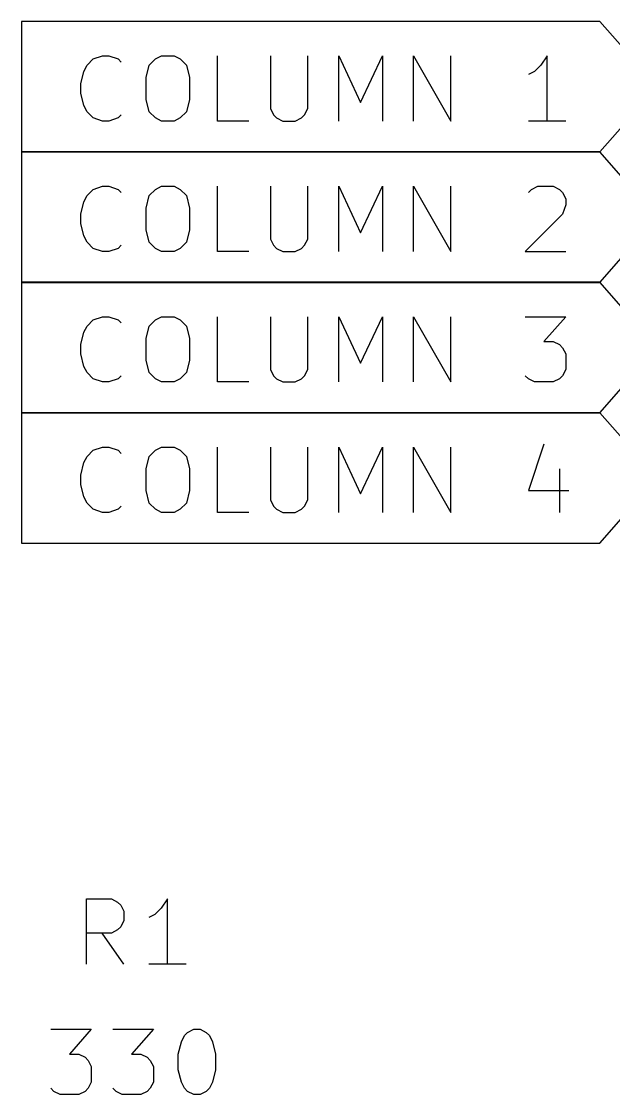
# Model space of a CAD drawing. Header units: inches. Extents: x 0.4 to 11.3, y -7.9 to -0.4.
# Drawn here: x 4.363 to 4.817, y -4.323 to -3.5 of the extents above; entities that cross this region are included whole.
import ezdxf

# ---------------------------------------------------------------- set-up
doc = ezdxf.new("R2010")
doc.units = ezdxf.units.IN
doc.header["$MEASUREMENT"] = 0
doc.layers.add('GREENSIXTYFIVE', color=129, linetype='CONTINUOUS')
doc.layers.add('RED', color=14, linetype='CONTINUOUS')

msp = doc.modelspace()

# ---------------------------------------------------------------- linework, layer by layer
at = {"layer": 'GREENSIXTYFIVE', "linetype": 'CONTINUOUS'}
for p, q in [((4.41309, -4.2228), (4.41309, -4.1728)), ((4.41309, -4.1728), (4.43214, -4.1728)), ((4.43214, -4.1728), (4.4369, -4.17518)), ((4.4369, -4.17518), (4.43928, -4.17756)), ((4.43928, -4.17756), (4.44166, -4.18232)), ((4.475, -4.1728), (4.47024, -4.17994)), ((4.475, -4.2228), (4.475, -4.1728)), ((4.44166, -4.18232), (4.44166, -4.18947)), ((4.46547, -4.1847), (4.46071, -4.18709)), ((4.47024, -4.17994), (4.46547, -4.1847)), ((4.43928, -4.19423), (4.4369, -4.19661)), ((4.44166, -4.18947), (4.43928, -4.19423)), ((4.43214, -4.19899), (4.41309, -4.19899)), ((4.44166, -4.2228), (4.425, -4.19899)), ((4.4369, -4.19661), (4.43214, -4.19899)), ((4.48928, -4.2228), (4.46071, -4.2228)), ((4.38571, -4.2728), (4.41667, -4.2728)), ((4.41667, -4.2728), (4.4, -4.29185)), ((4.43333, -4.2728), (4.46428, -4.2728)), ((4.46428, -4.2728), (4.44761, -4.29185)), ((4.48571, -4.28232), (4.48809, -4.27756)), ((4.48809, -4.27756), (4.49047, -4.27518)), ((4.49047, -4.27518), (4.49523, -4.2728)), ((4.49523, -4.2728), (4.5, -4.2728)), ((4.5, -4.2728), (4.50476, -4.27518)), ((4.50476, -4.27518), (4.50714, -4.27756)), ((4.50714, -4.27756), (4.50952, -4.28232)), ((4.48333, -4.29185), (4.48571, -4.28232)), ((4.50952, -4.28232), (4.5119, -4.29185)), ((4.4, -4.29185), (4.40714, -4.29185)), ((4.40714, -4.29185), (4.4119, -4.29423)), ((4.4119, -4.29423), (4.41428, -4.29661)), ((4.44761, -4.29185), (4.45476, -4.29185)), ((4.45476, -4.29185), (4.45952, -4.29423)), ((4.45952, -4.29423), (4.4619, -4.29661)), ((4.48333, -4.30375), (4.48333, -4.29185)), ((4.5119, -4.29185), (4.5119, -4.30375)), ((4.41428, -4.29661), (4.41667, -4.30137)), ((4.41667, -4.30137), (4.41667, -4.31328)), ((4.4619, -4.29661), (4.46428, -4.30137)), ((4.46428, -4.30137), (4.46428, -4.31328)), ((4.48571, -4.31328), (4.48333, -4.30375)), ((4.5119, -4.30375), (4.50952, -4.31328)), ((4.38809, -4.32042), (4.38571, -4.31804)), ((4.41428, -4.31804), (4.4119, -4.32042)), ((4.41667, -4.31328), (4.41428, -4.31804)), ((4.43571, -4.32042), (4.43333, -4.31804)), ((4.4619, -4.31804), (4.45952, -4.32042)), ((4.46428, -4.31328), (4.4619, -4.31804)), ((4.48809, -4.31804), (4.48571, -4.31328)), ((4.49047, -4.32042), (4.48809, -4.31804)), ((4.50714, -4.31804), (4.50476, -4.32042)), ((4.50952, -4.31328), (4.50714, -4.31804)), ((4.39285, -4.3228), (4.38809, -4.32042)), ((4.40714, -4.3228), (4.39285, -4.3228)), ((4.4119, -4.32042), (4.40714, -4.3228)), ((4.44047, -4.3228), (4.43571, -4.32042)), ((4.45476, -4.3228), (4.44047, -4.3228)), ((4.45952, -4.32042), (4.45476, -4.3228)), ((4.49523, -4.3228), (4.49047, -4.32042)), ((4.5, -4.3228), (4.49523, -4.3228)), ((4.50476, -4.32042), (4.5, -4.3228))]:
    msp.add_line(p, q, dxfattribs=at)
at = {"layer": 'RED', "linetype": 'CONTINUOUS'}
for p, q in [((4.80625, -3.49998), (4.36325, -3.49998)), ((4.36325, -3.49998), (4.36325, -3.55)), ((4.85, -3.55), (4.80625, -3.49998)), ((4.41344, -3.53352), (4.41821, -3.52876)), ((4.41821, -3.52876), (4.42535, -3.52638)), ((4.42535, -3.52638), (4.43011, -3.52638)), ((4.43011, -3.52638), (4.43726, -3.52876)), ((4.43726, -3.52876), (4.43963, -3.53114)), ((4.46106, -3.53352), (4.46583, -3.52876)), ((4.46583, -3.52876), (4.47059, -3.52638)), ((4.47059, -3.52638), (4.48011, -3.52638)), ((4.48011, -3.52638), (4.48487, -3.52876)), ((4.48487, -3.52876), (4.48963, -3.53352)), ((4.51344, -3.57638), (4.51344, -3.52638)), ((4.55392, -3.52638), (4.55392, -3.56685)), ((4.58249, -3.56685), (4.58249, -3.52638)), ((4.6063, -3.57638), (4.6063, -3.52638)), ((4.6063, -3.52638), (4.62297, -3.56209)), ((4.62297, -3.56209), (4.63964, -3.52638)), ((4.63964, -3.52638), (4.63964, -3.57638)), ((4.66344, -3.57638), (4.66344, -3.52638)), ((4.66344, -3.52638), (4.69202, -3.57638)), ((4.69202, -3.57638), (4.69202, -3.52638)), ((4.76583, -3.52638), (4.76107, -3.53352)), ((4.76583, -3.57638), (4.76583, -3.52638)), ((4.41106, -3.53828), (4.41344, -3.53352)), ((4.45869, -3.54305), (4.46106, -3.53352)), ((4.48963, -3.53352), (4.49202, -3.54305)), ((4.76107, -3.53352), (4.7563, -3.53828)), ((4.40869, -3.54781), (4.41106, -3.53828)), ((4.45869, -3.55971), (4.45869, -3.54305)), ((4.49202, -3.54305), (4.49202, -3.55971)), ((4.7563, -3.53828), (4.75154, -3.54067)), ((4.36325, -3.55), (4.36325, -3.60002)), ((4.40869, -3.55495), (4.40869, -3.54781)), ((4.80625, -3.60002), (4.85, -3.55)), ((4.41106, -3.56447), (4.40869, -3.55495)), ((4.46106, -3.56924), (4.45869, -3.55971)), ((4.49202, -3.55971), (4.48963, -3.56924)), ((4.41344, -3.56924), (4.41106, -3.56447)), ((4.41821, -3.574), (4.41344, -3.56924)), ((4.46583, -3.574), (4.46106, -3.56924)), ((4.48963, -3.56924), (4.48487, -3.574)), ((4.55392, -3.56685), (4.5563, -3.57162)), ((4.58011, -3.57162), (4.58249, -3.56685)), ((4.42535, -3.57638), (4.41821, -3.574)), ((4.43011, -3.57638), (4.42535, -3.57638)), ((4.43726, -3.574), (4.43011, -3.57638)), ((4.43963, -3.57162), (4.43726, -3.574)), ((4.47059, -3.57638), (4.46583, -3.574)), ((4.48011, -3.57638), (4.47059, -3.57638)), ((4.48487, -3.574), (4.48011, -3.57638)), ((4.53726, -3.57638), (4.51344, -3.57638)), ((4.5563, -3.57162), (4.55869, -3.574)), ((4.55869, -3.574), (4.56344, -3.57638)), ((4.56344, -3.57638), (4.57297, -3.57638)), ((4.57297, -3.57638), (4.57773, -3.574)), ((4.57773, -3.574), (4.58011, -3.57162)), ((4.78011, -3.57638), (4.75154, -3.57638)), ((4.80625, -3.59998), (4.36325, -3.59998)), ((4.36325, -3.59998), (4.36325, -3.65)), ((4.36325, -3.60002), (4.80625, -3.60002)), ((4.85, -3.65), (4.80625, -3.59998)), ((4.41821, -3.62876), (4.42535, -3.62638)), ((4.42535, -3.62638), (4.43011, -3.62638)), ((4.43011, -3.62638), (4.43726, -3.62876)), ((4.46583, -3.62876), (4.47059, -3.62638)), ((4.47059, -3.62638), (4.48011, -3.62638)), ((4.48011, -3.62638), (4.48487, -3.62876)), ((4.51344, -3.67638), (4.51344, -3.62638)), ((4.55392, -3.62638), (4.55392, -3.66685)), ((4.58249, -3.66685), (4.58249, -3.62638)), ((4.6063, -3.67638), (4.6063, -3.62638)), ((4.6063, -3.62638), (4.62297, -3.66209)), ((4.62297, -3.66209), (4.63964, -3.62638)), ((4.63964, -3.62638), (4.63964, -3.67638)), ((4.66344, -3.67638), (4.66344, -3.62638)), ((4.66344, -3.62638), (4.69202, -3.67638)), ((4.69202, -3.67638), (4.69202, -3.62638)), ((4.75392, -3.62876), (4.75869, -3.62638)), ((4.75869, -3.62638), (4.77059, -3.62638)), ((4.77059, -3.62638), (4.77535, -3.62876)), ((4.41106, -3.63828), (4.41344, -3.63352)), ((4.41344, -3.63352), (4.41821, -3.62876)), ((4.43726, -3.62876), (4.43963, -3.63114)), ((4.45869, -3.64305), (4.46106, -3.63352)), ((4.46106, -3.63352), (4.46583, -3.62876)), ((4.48487, -3.62876), (4.48963, -3.63352)), ((4.48963, -3.63352), (4.49202, -3.64305)), ((4.75154, -3.63114), (4.75392, -3.62876)), ((4.77535, -3.62876), (4.77773, -3.63114)), ((4.77773, -3.63114), (4.78011, -3.6359)), ((4.78011, -3.6359), (4.78011, -3.64067)), ((4.40869, -3.64781), (4.41106, -3.63828)), ((4.45869, -3.65971), (4.45869, -3.64305)), ((4.49202, -3.64305), (4.49202, -3.65971)), ((4.78011, -3.64067), (4.77773, -3.64781)), ((4.36325, -3.65), (4.36325, -3.70002)), ((4.40869, -3.65495), (4.40869, -3.64781)), ((4.77773, -3.64781), (4.74916, -3.67638)), ((4.80625, -3.70002), (4.85, -3.65)), ((4.41106, -3.66447), (4.40869, -3.65495)), ((4.46106, -3.66924), (4.45869, -3.65971)), ((4.49202, -3.65971), (4.48963, -3.66924)), ((4.41344, -3.66924), (4.41106, -3.66447)), ((4.41821, -3.674), (4.41344, -3.66924)), ((4.46583, -3.674), (4.46106, -3.66924)), ((4.48963, -3.66924), (4.48487, -3.674)), ((4.55392, -3.66685), (4.5563, -3.67162)), ((4.58011, -3.67162), (4.58249, -3.66685)), ((4.42535, -3.67638), (4.41821, -3.674)), ((4.43011, -3.67638), (4.42535, -3.67638)), ((4.43726, -3.674), (4.43011, -3.67638)), ((4.43963, -3.67162), (4.43726, -3.674)), ((4.47059, -3.67638), (4.46583, -3.674)), ((4.48011, -3.67638), (4.47059, -3.67638)), ((4.48487, -3.674), (4.48011, -3.67638)), ((4.53726, -3.67638), (4.51344, -3.67638)), ((4.5563, -3.67162), (4.55869, -3.674)), ((4.55869, -3.674), (4.56344, -3.67638)), ((4.56344, -3.67638), (4.57297, -3.67638)), ((4.57297, -3.67638), (4.57773, -3.674)), ((4.57773, -3.674), (4.58011, -3.67162)), ((4.74916, -3.67638), (4.78011, -3.67638)), ((4.80625, -3.69998), (4.36325, -3.69998)), ((4.36325, -3.69998), (4.36325, -3.75)), ((4.36325, -3.70002), (4.80625, -3.70002)), ((4.85, -3.75), (4.80625, -3.69998)), ((4.41821, -3.72876), (4.42535, -3.72638)), ((4.42535, -3.72638), (4.43011, -3.72638)), ((4.43011, -3.72638), (4.43726, -3.72876)), ((4.46583, -3.72876), (4.47059, -3.72638)), ((4.47059, -3.72638), (4.48011, -3.72638)), ((4.48011, -3.72638), (4.48487, -3.72876)), ((4.51344, -3.77638), (4.51344, -3.72638)), ((4.55392, -3.72638), (4.55392, -3.76685)), ((4.58249, -3.76685), (4.58249, -3.72638)), ((4.6063, -3.77638), (4.6063, -3.72638)), ((4.6063, -3.72638), (4.62297, -3.76209)), ((4.62297, -3.76209), (4.63964, -3.72638)), ((4.63964, -3.72638), (4.63964, -3.77638)), ((4.66344, -3.77638), (4.66344, -3.72638)), ((4.66344, -3.72638), (4.69202, -3.77638)), ((4.69202, -3.77638), (4.69202, -3.72638)), ((4.74916, -3.72638), (4.78011, -3.72638)), ((4.78011, -3.72638), (4.76344, -3.74543)), ((4.41106, -3.73828), (4.41344, -3.73352)), ((4.41344, -3.73352), (4.41821, -3.72876)), ((4.43726, -3.72876), (4.43963, -3.73114)), ((4.45869, -3.74305), (4.46106, -3.73352)), ((4.46106, -3.73352), (4.46583, -3.72876)), ((4.48487, -3.72876), (4.48963, -3.73352)), ((4.48963, -3.73352), (4.49202, -3.74305)), ((4.40869, -3.74781), (4.41106, -3.73828)), ((4.45869, -3.75971), (4.45869, -3.74305)), ((4.49202, -3.74305), (4.49202, -3.75971)), ((4.36325, -3.75), (4.36325, -3.80002)), ((4.40869, -3.75495), (4.40869, -3.74781)), ((4.76344, -3.74543), (4.77059, -3.74543)), ((4.77059, -3.74543), (4.77535, -3.74781)), ((4.77535, -3.74781), (4.77773, -3.75019)), ((4.77773, -3.75019), (4.78011, -3.75495)), ((4.80625, -3.80002), (4.85, -3.75)), ((4.41106, -3.76447), (4.40869, -3.75495)), ((4.46106, -3.76924), (4.45869, -3.75971)), ((4.49202, -3.75971), (4.48963, -3.76924)), ((4.78011, -3.75495), (4.78011, -3.76685)), ((4.41344, -3.76924), (4.41106, -3.76447)), ((4.55392, -3.76685), (4.5563, -3.77162)), ((4.58011, -3.77162), (4.58249, -3.76685)), ((4.78011, -3.76685), (4.77773, -3.77162)), ((4.41821, -3.774), (4.41344, -3.76924)), ((4.42535, -3.77638), (4.41821, -3.774)), ((4.43011, -3.77638), (4.42535, -3.77638)), ((4.43726, -3.774), (4.43011, -3.77638)), ((4.43963, -3.77162), (4.43726, -3.774)), ((4.46583, -3.774), (4.46106, -3.76924)), ((4.47059, -3.77638), (4.46583, -3.774)), ((4.48011, -3.77638), (4.47059, -3.77638)), ((4.48487, -3.774), (4.48011, -3.77638)), ((4.48963, -3.76924), (4.48487, -3.774)), ((4.53726, -3.77638), (4.51344, -3.77638)), ((4.5563, -3.77162), (4.55869, -3.774)), ((4.55869, -3.774), (4.56344, -3.77638)), ((4.56344, -3.77638), (4.57297, -3.77638)), ((4.57297, -3.77638), (4.57773, -3.774)), ((4.57773, -3.774), (4.58011, -3.77162)), ((4.75154, -3.774), (4.74916, -3.77162)), ((4.7563, -3.77638), (4.75154, -3.774)), ((4.77059, -3.77638), (4.7563, -3.77638)), ((4.77535, -3.774), (4.77059, -3.77638)), ((4.77773, -3.77162), (4.77535, -3.774)), ((4.80625, -3.79998), (4.36325, -3.79998)), ((4.36325, -3.79998), (4.36325, -3.85)), ((4.36325, -3.80002), (4.80625, -3.80002)), ((4.85, -3.85), (4.80625, -3.79998)), ((4.76344, -3.824), (4.75154, -3.85971)), ((4.41106, -3.83828), (4.41344, -3.83352)), ((4.41344, -3.83352), (4.41821, -3.82876)), ((4.41821, -3.82876), (4.42535, -3.82638)), ((4.42535, -3.82638), (4.43011, -3.82638)), ((4.43011, -3.82638), (4.43726, -3.82876)), ((4.43726, -3.82876), (4.43963, -3.83114)), ((4.45869, -3.84305), (4.46106, -3.83352)), ((4.46106, -3.83352), (4.46583, -3.82876)), ((4.46583, -3.82876), (4.47059, -3.82638)), ((4.47059, -3.82638), (4.48011, -3.82638)), ((4.48011, -3.82638), (4.48487, -3.82876)), ((4.48487, -3.82876), (4.48963, -3.83352)), ((4.48963, -3.83352), (4.49202, -3.84305)), ((4.51344, -3.87638), (4.51344, -3.82638)), ((4.55392, -3.82638), (4.55392, -3.86685)), ((4.58249, -3.86685), (4.58249, -3.82638)), ((4.6063, -3.87638), (4.6063, -3.82638)), ((4.6063, -3.82638), (4.62297, -3.86209)), ((4.62297, -3.86209), (4.63964, -3.82638)), ((4.63964, -3.82638), (4.63964, -3.87638)), ((4.66344, -3.87638), (4.66344, -3.82638)), ((4.66344, -3.82638), (4.69202, -3.87638)), ((4.69202, -3.87638), (4.69202, -3.82638)), ((4.40869, -3.84781), (4.41106, -3.83828)), ((4.36325, -3.85), (4.36325, -3.90002)), ((4.40869, -3.85495), (4.40869, -3.84781)), ((4.45869, -3.85971), (4.45869, -3.84305)), ((4.49202, -3.84305), (4.49202, -3.85971)), ((4.77535, -3.84305), (4.77535, -3.87638)), ((4.80625, -3.90002), (4.85, -3.85)), ((4.41106, -3.86447), (4.40869, -3.85495)), ((4.41344, -3.86924), (4.41106, -3.86447)), ((4.46106, -3.86924), (4.45869, -3.85971)), ((4.49202, -3.85971), (4.48963, -3.86924)), ((4.55392, -3.86685), (4.5563, -3.87162)), ((4.58011, -3.87162), (4.58249, -3.86685)), ((4.75154, -3.85971), (4.78249, -3.85971)), ((4.41821, -3.874), (4.41344, -3.86924)), ((4.42535, -3.87638), (4.41821, -3.874)), ((4.43726, -3.874), (4.43011, -3.87638)), ((4.43963, -3.87162), (4.43726, -3.874)), ((4.46583, -3.874), (4.46106, -3.86924)), ((4.47059, -3.87638), (4.46583, -3.874)), ((4.48487, -3.874), (4.48011, -3.87638)), ((4.48963, -3.86924), (4.48487, -3.874)), ((4.5563, -3.87162), (4.55869, -3.874)), ((4.55869, -3.874), (4.56344, -3.87638)), ((4.57297, -3.87638), (4.57773, -3.874)), ((4.57773, -3.874), (4.58011, -3.87162)), ((4.43011, -3.87638), (4.42535, -3.87638)), ((4.48011, -3.87638), (4.47059, -3.87638)), ((4.53726, -3.87638), (4.51344, -3.87638)), ((4.56344, -3.87638), (4.57297, -3.87638)), ((4.36325, -3.90002), (4.80625, -3.90002))]:
    msp.add_line(p, q, dxfattribs=at)

doc.saveas('drawing.dxf')
